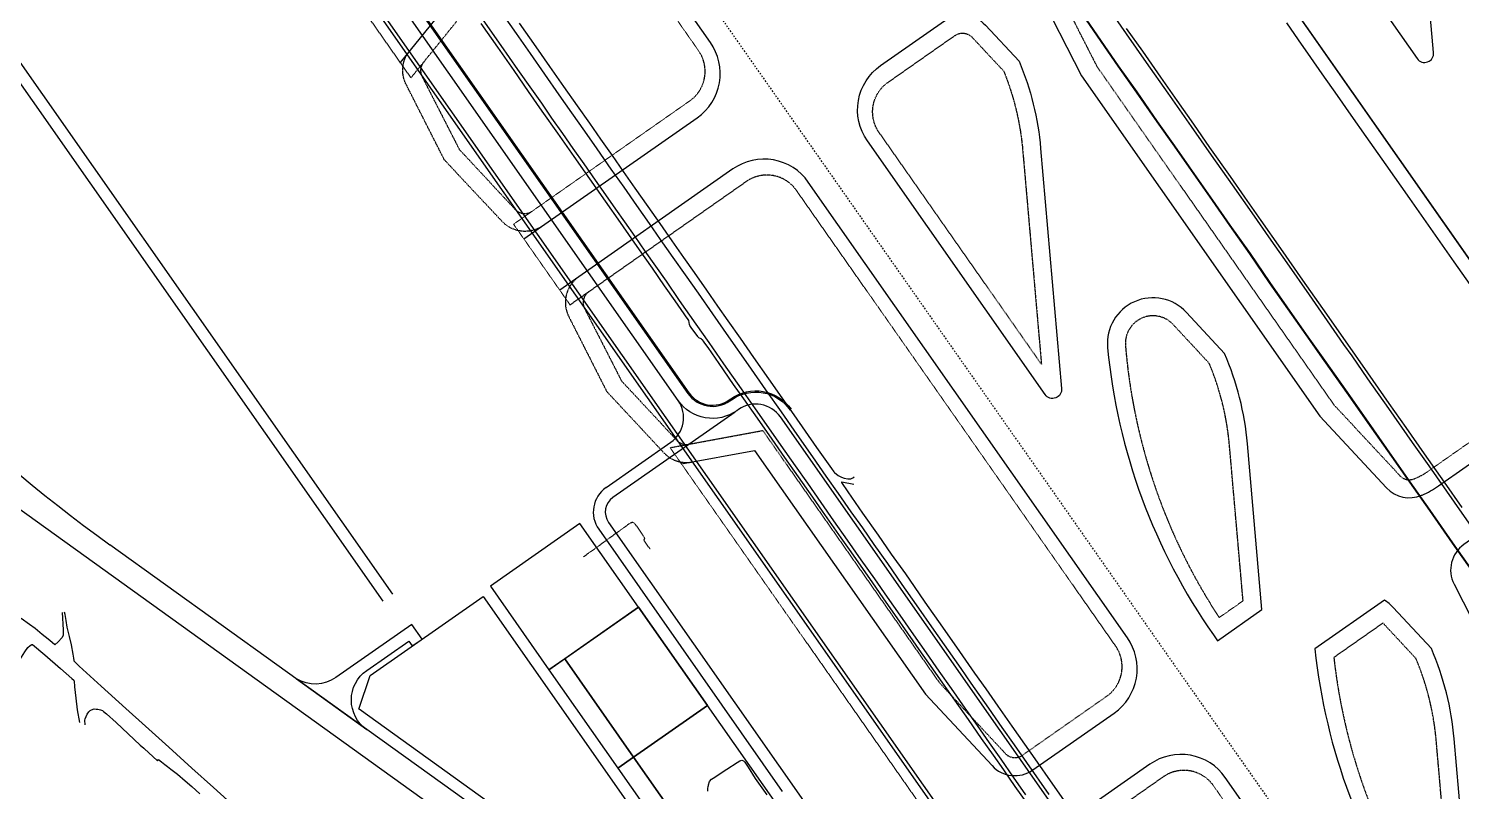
# Model space of a CAD drawing. Header units: millimetres. Extents: x 152904052 to 153933663, y 538271515 to 539240469.
# Drawn here: x 153529410 to 153541333, y 539098626 to 539104976 of the extents above; entities that cross this region are included whole.
import ezdxf

# ---------------------------------------------------------------- set-up
doc = ezdxf.new("R2010")
doc.units = ezdxf.units.MM
doc.linetypes.add('HIDDEN', pattern=[5.08, 2.54, -2.54])
doc.layers.add('BORD', color=7, linetype='Continuous')

msp = doc.modelspace()

# ---------------------------------------------------------------- linework, layer by layer
at = {"layer": 'BORD', "color": 8, "linetype": 'HIDDEN', "ltscale": 5}
msp.add_line((153516059.1, 539132362.1), (153567681, 539058638.4), dxfattribs=at)
at = {"layer": 'BORD', "color": 133, "linetype": 'HIDDEN'}
for p, q in [((153533445.6, 539103347.3), (153533915.9, 539102675.6)), ((153534748.3, 539101486.8), (153537300, 539097842.6))]:
    msp.add_line(p, q, dxfattribs=at)
at = {"layer": 'BORD', "color": 137, "ltscale": 3}
msp.add_line((153531937.9, 539099347.4), (153530086.4, 539100678.5), dxfattribs=at)
at = {"layer": 'BORD', "color": 137, "ltscale": 3, "flags": 128}
msp.add_lwpolyline([(153521275.5, 539119479.1, 0.4142136), (153520222, 539113504.3), (153527049.4, 539103753.5, 0.0843538), (153530086.4, 539100678.5)], format="xyb", dxfattribs=at)
at = {"layer": 'BORD', "color": 133, "linetype": 'Continuous'}
for points in [[(153537477.2, 539097415, 0.415329), (153537523.2, 539097673), (153525052.7, 539115482.7, -0.1989124), (153524984, 539115792.8), (153525086.7, 539116375.3, 0.198702), (153525023.1, 539116662.7)], [(153537510.6, 539097368.4, 0.4142865), (153537563.5, 539097667.8), (153525077.3, 539115499.9, -0.1989124), (153525013.5, 539115787.6), (153525115.5, 539116365.6, 0.1995119), (153525046.2, 539116676.5)]]:
    msp.add_lwpolyline(points, format="xyb", dxfattribs=at)
at = {"layer": 'BORD', "color": 133}
for points in [[(153535665.8, 539101743.4, 0.4142136), (153535317.7, 539101804.8), (153535302.7, 539101794.3, -0.4142136), (153534815.3, 539101880.3), (153525243.4, 539115550.4, -0.0132633), (153525233.1, 539115565.9, -0.0132633)], [(153532100.4, 539105949.3), (153534905.4, 539101943.4, 0.4142136), (153535239.7, 539101884.4), (153535254.6, 539101894.9, -0.4142136), (153535756, 539101806.5)], [(153532119.8, 539105904.3), (153534897.2, 539101937.6, 0.4142136), (153535245.4, 539101876.2), (153535260.3, 539101886.7, -0.4142136), (153535747.8, 539101800.7)]]:
    msp.add_lwpolyline(points, format="xyb", dxfattribs=at)
for points in [[(153532359.2, 539100208.9), (153522622.8, 539114114)], [(153532441.1, 539100266.3), (153522876.8, 539113925.6)], [(153534273, 539101073.8), (153535288.7, 539101785)], [(153538706.5, 539097400.8), (153535665.8, 539101743.4)], [(153534215.7, 539101155.7), (153534753.7, 539101532.4)], [(153534236.2, 539100864.9), (153536701.4, 539097344.1)], [(153534154.3, 539100807.5), (153535681.7, 539098626.1)], [(153533814.5, 539098120.1), (153532160.3, 539099309.3), (153532157.1, 539099311.6), (153532252.2, 539099591.3), (153533191.7, 539100249.1)], [(153533191.7, 539100249.1), (153534781.9, 539097978.2)], [(153534485.6, 539100159.9), (153535059.2, 539099340.8)]]:
    msp.add_lwpolyline(points, dxfattribs=at)
at = {"layer": 'BORD', "color": 133, "linetype": 'HIDDEN', "flags": 128}
for points in [[(153533445.6, 539103347.3), (153534911.9, 539104374, 0.4142136), (153534985.5, 539104791.8), (153534188.3, 539105930.4, 0.4985816), (153533709.4, 539105947.1), (153532591.7, 539104566.8), (153532102.4, 539105265.6), (153533328.4, 539106779.6, 0.3345953), (153533341, 539107140.5), (153532071.8, 539108953.1, 0.4142136), (153531654, 539109026.8), (153530187.7, 539108000.1)], [(153539286.7, 539106076.2), (153539188.4, 539106007.3, 0.4142136), (153538770.6, 539106081), (153537979.8, 539105527.3), (153537954.5, 539105500.9, 0.3196509), (153537935.9, 539105374.7), (153538301.2, 539104659.2), (153540272.8, 539101843.6), (153540820.1, 539101255.5, 0.3149033), (153540943.4, 539101229.1), (153540948.4, 539101231.3, 0.0530039), (153541057.6, 539101291.6), (153541774.3, 539101793.4, 0.4142835), (153541847.9, 539102211.3)], [(153537524.4, 539104621.7, -0.0745749), (153537682.6, 539103964.1), (153537838.5, 539102181.8), (153536488.1, 539104110.4, -0.4142136), (153536561.8, 539104528.3), (153537118.8, 539104918.3, -0.3741522), (153537262.4, 539104903.1), (153537524.4, 539104621.7)], [(153533689.4, 539103334.9, -0.3732378), (153533350.5, 539103370.2), (153532869.8, 539103883.4), (153532551.6, 539104511.4, -0.2955961), (153532581.4, 539104792.5)], [(153532696.5, 539104696.3, 0.2964688), (153532684, 539104577), (153532994.4, 539103969.4), (153533457.5, 539103471.8, 0.3741522), (153533601.1, 539103456.6)], [(153534748.3, 539101486.8), (153535519.5, 539101629.8), (153536989.7, 539099530.2), (153537537, 539098942.2, 0.3741522), (153537680.6, 539098927), (153538382, 539099418.1, 0.4142136), (153538455.7, 539099836), (153535800, 539103628.6, 0.4142136), (153535382.2, 539103702.3), (153533915.9, 539102675.6)], [(153533987.7, 539102909, 0.3732378), (153533904.9, 539102578.5), (153534220.6, 539101955.3), (153534694, 539101446.8, 0.256558), (153534931.7, 539101368.2)], [(153534071.5, 539102784.9, 0.3741522), (153534036.6, 539102644.8), (153534343.9, 539102043), (153534803.8, 539101548.9, 0.256558), (153534904.3, 539101515.7, 0.256558)], [(153538543.3, 539102274.5, 0.122076), (153539317.6, 539100073.2), (153539516.6, 539100212.6), (153539403.3, 539101506.6, 0.077561), (153539234.8, 539102189.3), (153538935.7, 539102511.5, 0.7140883), (153538538, 539102335), (153538543.3, 539102274.5)], [(153540955.5, 539099731.8), (153540681.4, 539100027.1), (153540272, 539099740.5, 0.1255803), (153541119.1, 539097496.6), (153541280, 539097266.9), (153541124.1, 539099049.2, 0.077561), (153540955.5, 539099731.8)], [(153553087.6, 539078939.4), (153539270.2, 539098672.8, 0.4142136), (153538852.3, 539098746.4), (153537386.1, 539097719.7)]]:
    msp.add_lwpolyline(points, format="xyb", dxfattribs=at)
at = {"layer": 'BORD', "color": 137, "flags": 128}
for points in [[(153536159.9, 539108153.3), (153536135.3, 539108136.1), (153536099.8, 539108099.1, 0.3196509), (153536055.7, 539107800.8), (153536425.8, 539107076), (153536692.6, 539106695.1), (153537247, 539106099.5, 0.3196509), (153537542.4, 539106038.8), (153537589.3, 539106059.5), (153538367.5, 539106604.4, 0.4142127), (153538478, 539107231.2), (153539286.7, 539106076.2, 0.4142136), (153538660, 539106186.7), (153537881.8, 539105641.8), (153537846.3, 539105604.8, 0.3196509), (153537802.3, 539105306.4), (153538172.4, 539104581.7), (153540155.9, 539101749), (153540710.3, 539101153.3, 0.3149033), (153541001.6, 539101090.9), (153541006.7, 539101093.1, 0.0530039), (153541143.6, 539101168.7), (153541834.8, 539101652.7, 0.414251), (153541944, 539102279.7)], [(153533531.6, 539103224.4), (153534973.3, 539104233.9, 0.4142136), (153535083.8, 539104860.7), (153534291.5, 539105992.2, 0.4985816), (153533573.2, 539106017.3), (153532502.2, 539104694.6)], [(153537652.7, 539104704, -0.0774798), (153537832, 539103977.2), (153538006.8, 539101979.5, -0.767327), (153537868.8, 539101929.3), (153536389.8, 539104041.6, -0.4142136), (153536500.3, 539104668.3), (153537032.8, 539105041.2, -0.3741522), (153537372.2, 539105005.3), (153537652.7, 539104704)], [(153534842.9, 539101351.8), (153535452, 539101464.7), (153536872.8, 539099435.6), (153537427.2, 539098840, 0.3741522), (153537766.6, 539098804.1), (153538443.5, 539099278.1, 0.4142136), (153538554, 539099904.8), (153535898.3, 539103697.5, 0.4142136), (153535271.6, 539103808), (153533829.9, 539102798.5)], [(153539303.9, 539099880.5), (153539673.5, 539100139.4), (153539552.8, 539101519.7, 0.0803592), (153539362.5, 539102272.1), (153539045.7, 539102613.5, 0.7140883), (153538388.6, 539102322), (153538388.8, 539102319.1, 0.129566), (153539270.3, 539099927.8), (153539303.6, 539099880.3)], [(153542759.4, 539101114.8, 0.4148433), (153542132.1, 539101226.1), (153541354.8, 539100681.8, 0.3741522), (153541272.4, 539100350.6), (153541642.5, 539099625.9), (153543632.8, 539096783.4), (153544187.3, 539096187.7, 0.3196509), (153544482.7, 539096127.1), (153544529.6, 539096147.8), (153545307.8, 539096692.7, 0.4142136), (153545418.3, 539097319.4), (153546227, 539096164.4, 0.4142136), (153545600.3, 539096274.9), (153544822.1, 539095730), (153544786.6, 539095693.1, 0.3196509), (153544742.5, 539095394.7), (153545112.7, 539094670), (153547825.7, 539090795.4), (153548380.1, 539090199.7, 0.3741522), (153548719.5, 539090163.9), (153549496.2, 539090707.7, 0.4140507), (153549606.8, 539091334.2)], [(153540114.4, 539099813.3, 0.127097), (153540991, 539097470.4), (153541310.3, 539097014.4, 0.767327), (153541448.3, 539097064.6), (153541273.5, 539099062.2, 0.0803592), (153541083.3, 539099814.7), (153540766.4, 539100156, 0.063766), (153540692.3, 539100217.9), (153540114.4, 539099813.3)], [(153553185.9, 539079008.2), (153539368.5, 539098741.6, 0.4142136), (153538741.7, 539098852.1), (153537300, 539097842.6)]]:
    msp.add_lwpolyline(points, format="xyb", dxfattribs=at)
at = {"layer": 'BORD', "color": 137}
msp.add_lwpolyline([(153540817.7, 539107330.7), (153540762.8, 539107390, 0.3749329), (153540429.4, 539107425.6), (153539888.7, 539107047, 0.4142136), (153539778.2, 539106420.3), (153540964.4, 539104726.3, 0.767327), (153541102.4, 539104776.5), (153540924.1, 539106814.2, 0.0580184)], format="xyb", close=True, dxfattribs=at)
for points in [[(153541948.1, 539102275.3), (153539286.7, 539106076.2)], [(153539288.1, 539106074.2), (153541948.1, 539102275.3)]]:
    msp.add_lwpolyline(points, dxfattribs=at)
at = {"layer": 'BORD', "color": 133, "ltscale": 10, "flags": 128}
for points in [[(153541433.3, 539100444.4), (153541259.2, 539100692.7), (153541069.6, 539100963), (153540903.4, 539101199.7), (153540753.7, 539101412.8), (153540555.3, 539101696.4), (153540380.5, 539101947.8), (153540192.2, 539102214), (153540040.5, 539102427.1), (153539737.6, 539102859.5), (153539573.2, 539103099.9), (153539405.2, 539103335.6), (153539261.5, 539103544.3), (153539067.4, 539103821.7), (153538945.2, 539103996.4), (153538800.8, 539104200.7), (153538630.5, 539104446), (153538476.2, 539104663.9), (153538304.9, 539104913.5), (153538109.6, 539105196.7)], [(153541437.3, 539100447.1), (153541263.2, 539100695.5), (153541073.6, 539100965.8), (153540907.6, 539101202.2), (153540757.6, 539101415.6), (153540559.3, 539101699.2), (153540384.5, 539101950.6), (153540196.2, 539102216.8), (153540044.5, 539102429.9), (153539741.6, 539102862.3), (153539577.1, 539103102.7), (153539409.2, 539103338.4), (153539265.5, 539103547.1), (153539071.3, 539103824.5), (153538949.2, 539103999.1), (153538804.7, 539104203.5), (153538634.4, 539104448.8), (153538480.2, 539104666.7), (153538308.9, 539104916.2), (153538113.6, 539105199.4)], [(153538385.3, 539105158.6), (153538543.5, 539104931.8), (153538710.6, 539104692.5), (153538891.4, 539104437.2), (153539084.8, 539104160.2), (153539251.7, 539103922.5), (153539425.6, 539103674.4), (153539588.3, 539103441.9), (153539747.2, 539103214.7), (153539880.2, 539103024.8), (153540065.6, 539102759.6), (153540217.3, 539102542.6), (153540353.3, 539102347.3), (153540420.8, 539102250.6), (153540553, 539102061.2), (153540726.8, 539101812.8), (153540923.1, 539101531.6), (153541061.5, 539101334.8), (153541274.3, 539101032.6), (153541473.7, 539100746.8)], [(153537718.5, 539098529), (153537620.9, 539098667.3), (153537525.3, 539098803.9), (153537438.4, 539098926.7), (153537340.1, 539099066.3), (153537231.6, 539099223.1), (153537118.7, 539099384.2), (153537017.9, 539099527.2), (153536914.2, 539099674.7), (153536841.3, 539099779.4), (153536727, 539099942.5), (153536618.1, 539100098.5), (153536526.8, 539100229.6), (153536429.3, 539100369.4), (153536337.6, 539100500.2), (153536255.1, 539100618.8), (153536173, 539100735.7), (153536094.6, 539100846.7), (153536016.2, 539100958.9), (153535935.1, 539101075.5), (153535816.5, 539101245.6), (153535702.4, 539101405.9), (153535596.6, 539101556.9), (153535474.7, 539101733.1), (153535362.2, 539101893.3), (153535277, 539102014.4), (153535156.5, 539102188.1), (153535064.4, 539102320), (153535038.4, 539102356.2), (153535026.6, 539102372.8), (153535017.6, 539102385.5), (153535013.6, 539102388.9), (153535011.3, 539102390.2), (153535007.9, 539102392.6), (153534986.2, 539102402.7), (153534984.3, 539102404.3), (153534981.4, 539102406.8), (153534978.2, 539102411.4), (153534923.5, 539102488.3), (153534913.7, 539102502.9), (153534910.3, 539102513.8), (153534908.2, 539102530.6), (153534903.6, 539102545.3), (153534893.5, 539102561.3), (153534882.6, 539102576.9), (153534866.3, 539102601.2), (153534791.1, 539102708.7), (153534702.9, 539102835), (153534600.5, 539102981.6), (153534493.3, 539103135.2), (153534431.2, 539103224.8), (153534335.9, 539103362.2), (153534211, 539103539.3), (153534081.4, 539103725.5), (153533950.5, 539103910.5), (153533814.1, 539104104.8), (153533684.2, 539104289.9), (153533569.7, 539104453.4), (153533449.9, 539104626.3), (153533313.4, 539104822), (153533175.7, 539105017.4)], [(153533191, 539105047.7), (153533338.5, 539104836.3), (153533478.8, 539104635.9), (153533593.7, 539104471.9), (153533676.9, 539104354.2), (153533762.6, 539104230.9), (153533852.3, 539104103), (153533939.6, 539103978.7), (153534029.5, 539103849.6), (153534124.4, 539103715.5), (153534210, 539103591.6), (153534293.1, 539103473.3), (153534368.4, 539103366.4), (153534453.6, 539103245.8), (153534538.4, 539103123.7), (153534626.3, 539102998), (153534714.8, 539102872), (153534824.2, 539102713.6), (153534962.6, 539102514.9), (153535070.2, 539102363.5), (153535193.2, 539102186), (153535340.7, 539101977.3), (153535457.5, 539101811), (153535567.6, 539101652.3), (153535670.8, 539101504.8), (153535789.1, 539101336.3), (153535891.2, 539101192.9), (153536002.5, 539101032.1), (153536108.9, 539100879.1), (153536222.9, 539100716.3), (153536336.2, 539100553.5), (153536448.3, 539100394.6), (153536554.2, 539100243.9), (153536659, 539100093.6), (153536774.5, 539099928.3), (153536878.9, 539099779.1), (153536985.8, 539099626.9), (153537086.9, 539099482.8), (153537201.5, 539099318.9), (153537302.5, 539099174.5), (153537404.3, 539099029.2), (153537499.8, 539098893.1), (153537603.7, 539098744.6), (153537706.2, 539098597.5)], [(153537903.6, 539098599), (153537716.9, 539098866.7), (153537613.6, 539099013.8), (153537512.3, 539099159), (153537401.6, 539099318.3), (153537254.8, 539099527.2), (153537170.1, 539099647.9), (153537064.3, 539099799.9), (153536946.3, 539099967.6), (153536798.1, 539100178.9), (153536680, 539100348.5), (153536559.5, 539100521.7), (153536447.2, 539100682.1), (153536350.9, 539100819.1), (153536255.4, 539100953.7), (153536148.8, 539101105.5), (153536047.9, 539101248.9), (153535935.3, 539101410.4), (153535804.8, 539101597.6), (153535674.1, 539101784.8), (153535546.1, 539101967.7), (153535399.8, 539102177.3), (153535237.1, 539102409.6), (153535104.5, 539102600.3), (153534983.8, 539102772.3), (153534876, 539102926.3), (153534774.2, 539103071.3), (153534669.5, 539103220.8), (153534577.5, 539103352.7), (153534471.7, 539103503.2), (153534365.5, 539103654.8), (153534258.9, 539103807), (153534140.8, 539103974.5), (153534037.4, 539104122.1), (153533931.2, 539104273.4), (153533826, 539104424.8), (153533706, 539104596.4), (153533586.4, 539104768.3), (153533469.5, 539104934.5), (153533364, 539105085.2)], [(153533493.1, 539105021.1), (153533630.4, 539104825.5), (153533745.5, 539104661.3), (153533862.1, 539104494.5), (153533974.9, 539104332.9), (153534076.8, 539104188.1), (153534169.5, 539104056), (153534265.4, 539103918.5), (153534357.3, 539103786.9), (153534454.2, 539103648.2), (153534562, 539103494.2), (153534661.6, 539103352.4), (153534763.1, 539103208.3), (153534860.7, 539103069.2), (153534947.3, 539102945.5), (153535050.6, 539102798.3), (153535143.7, 539102665.3), (153535228.4, 539102544.3), (153535330.5, 539102397.6), (153535442.4, 539102237.7), (153535568.1, 539102059.1), (153535677.2, 539101903.1), (153535776.8, 539101760.5), (153535872, 539101625.3), (153535967.7, 539101489.6), (153536090.3, 539101315.1), (153536111.8, 539101285.7), (153536117.8, 539101280.2), (153536146.6, 539101255.9), (153536175.5, 539101240.7), (153536197.6, 539101232.6), (153536228.4, 539101226.4), (153536251.5, 539101227), (153536269.9, 539101236.3), (153536276.6, 539101241.4), (153536279.1, 539101243.4)], [(153539876.9, 539105023), (153539976.1, 539104881.7), (153540078.1, 539104735.4), (153540172.6, 539104600.5), (153540300.2, 539104419.1), (153540413.3, 539104256.4), (153540538.7, 539104078.6)], [(153541338.5, 539100989.8), (153541192.1, 539101199), (153541025.4, 539101437.1), (153540872.5, 539101656), (153540732.7, 539101854.9), (153540555.5, 539102108.9), (153540370.3, 539102375.3), (153540179.5, 539102646.8), (153540015.2, 539102882.1), (153539831.1, 539103144.8), (153539668, 539103377.8), (153539530.9, 539103573.3), (153539411.4, 539103743.8), (153539240.7, 539103987.3), (153539106, 539104179.9), (153538967.9, 539104377.7), (153538831.5, 539104572), (153538681.1, 539104786.8), (153538546.9, 539104977.7)], [(153540538.7, 539104078.6), (153540705.9, 539103841.9), (153540901.5, 539103562.3), (153541077.6, 539103310.9), (153541271, 539103034.7), (153541436.7, 539102799.3), (153541616.4, 539102540.8), (153541800.6, 539102278.8), (153541968.2, 539102039.5), (153542102.8, 539101848), (153542306.3, 539101556.9), (153542499.3, 539101281), (153542653.9, 539101059.8), (153542843.3, 539100789.3), (153543038.3, 539100511.1), (153543226.4, 539100243.2), (153543421, 539099965), (153543532.6, 539099805.3)], [(153536276.9, 539101181.2), (153536178.1, 539101199.6), (153536176.3, 539101199.5), (153536175.3, 539101199.1), (153536174.1, 539101198.2), (153536173.4, 539101197.4), (153536173.5, 539101196.5), (153536227.3, 539101118.5), (153536350.3, 539100942.7), (153536479.5, 539100757.8), (153536588.9, 539100601.2), (153536708.4, 539100436.1), (153536779.2, 539100332.4), (153536869.4, 539100201.9), (153537015.2, 539099992.1), (153537156.3, 539099790.6), (153537282.4, 539099611.1), (153537376, 539099478.8), (153537476.6, 539099335.2), (153537592.5, 539099169.3), (153537696.8, 539099020.1), (153537801.9, 539098870), (153537910.4, 539098714.6), (153538040.7, 539098526.9)], [(153535062.5, 539098628.7), (153535063.5, 539098649.3), (153535065, 539098665.8), (153535066.6, 539098675.4), (153535068.1, 539098680.9), (153535067.8, 539098679.7), (153535077.5, 539098707.1), (153535092.7, 539098727.3), (153535107.4, 539098737.2), (153535220.2, 539098810.8), (153535305.5, 539098866.8), (153535329.8, 539098881.3), (153535345.3, 539098885), (153535360.5, 539098880.9), (153535371.5, 539098868.1), (153535396.8, 539098826.1), (153535455.5, 539098731.9), (153535552.2, 539098597.9)]]:
    msp.add_lwpolyline(points, dxfattribs=at)
at = {"layer": 'BORD', "color": 137, "ltscale": 10, "flags": 128}
for points in [[(153533634, 539097881.7), (153528513.4, 539101563)], [(153533750.8, 539098044.1), (153531937.9, 539099347.4)]]:
    msp.add_lwpolyline(points, dxfattribs=at)
at = {"layer": 'BORD', "color": 133}
for points in [[(153534485.6, 539100159.9), (153533998.1, 539100856.2), (153533252.7, 539100334.2), (153533740.2, 539099638)], [(153534444.9, 539098910.6), (153535059.2, 539099340.8), (153534485.6, 539100159.9), (153533871.3, 539099729.7)], [(153534313.8, 539098818.8), (153534444.9, 539098910.6), (153533871.3, 539099729.7), (153533740.2, 539099638)], [(153535018.4, 539098091.4), (153535632.8, 539098521.6), (153535059.2, 539099340.8), (153534444.9, 539098910.6)], [(153534887.4, 539097999.7), (153535018.4, 539098091.4), (153534444.9, 539098910.6), (153534313.8, 539098818.8)]]:
    msp.add_lwpolyline(points, close=True, dxfattribs=at)
at = {"layer": 'BORD', "color": 133, "linetype": 'HIDDEN', "flags": 128}
msp.add_lwpolyline([(153534581.7, 539100643.8), (153534532.1, 539100712.7), (153534531.4, 539100716.1), (153534532.4, 539100719.8), (153534533.8, 539100722.5), (153534536.1, 539100726.8), (153534536.8, 539100729), (153534536.9, 539100731), (153534536.6, 539100734.5), (153534531.7, 539100743.8), (153534478.8, 539100822.5), (153534458.2, 539100851.7), (153534446.8, 539100861.2), (153534443.4, 539100863.5), (153534438.6, 539100865.6), (153534434.3, 539100865.5), (153534431.1, 539100864.2), (153534427.6, 539100862.6), (153534415.1, 539100856.8), (153534408.4, 539100852.9), (153534402.3, 539100849), (153534340.1, 539100804), (153534244.2, 539100734.9), (153534147.8, 539100664), (153534028.1, 539100578.5)], dxfattribs=at)
at = {"layer": 'BORD', "color": 137, "ltscale": 20}
for points in [[(153529688.7, 539100113.7), (153529698.5, 539099971.6), (153529698.6, 539099923.1), (153529687.6, 539099904.9), (153529657.2, 539099870.7), (153529629.4, 539099845.8), (153529605, 539099865.4), (153529572.8, 539099892.5), (153529522.5, 539099933), (153529465.3, 539099980.6), (153529418.3, 539100015.5), (153529346.8, 539100064.3)], [(153531122.3, 539098501.3), (153530949, 539098657.6), (153530769.3, 539098819.6), (153530576.5, 539098994.1), (153530383.5, 539099167.8), (153530218.9, 539099316.5), (153530013.6, 539099502.8), (153529830.9, 539099669.4), (153529796.1, 539099702.5), (153529790.2, 539099711.1), (153529788, 539099715.9), (153529787.3, 539099734.2), (153529781.8, 539099767.6), (153529766.8, 539099846.5), (153529749.3, 539099914), (153529731.8, 539099991.7), (153529722.1, 539100047.7), (153529712.8, 539100099.6), (153529709.2, 539100118.7)], [(153529268.8, 539099617.5), (153529336.1, 539099719.7), (153529378.7, 539099786.3), (153529403.8, 539099822.3), (153529424.2, 539099840.5), (153529437.4, 539099849.4), (153529441.4, 539099848.6), (153529546.2, 539099761.5), (153529676, 539099649.1), (153529769.9, 539099565), (153529785, 539099553), (153529788.1, 539099545.5), (153529790.7, 539099495.3), (153529803.4, 539099402.8), (153529814.8, 539099304.5), (153529832.1, 539099200.3)], [(153529881.9, 539099180.5), (153529878.8, 539099219.2), (153529881.5, 539099231.2), (153529898.5, 539099269), (153529910.5, 539099288.1), (153529922.2, 539099298.1), (153529931.9, 539099303.9), (153529955.3, 539099312.2), (153529972.6, 539099311.6), (153529986.3, 539099310.7), (153530007, 539099305.2), (153530023.9, 539099299.4), (153530034.4, 539099291.9), (153530058.3, 539099271.3), (153530137.8, 539099198.5), (153530239.1, 539099104), (153530339, 539099011.7), (153530368.1, 539098985.1), (153530370.9, 539098982.4), (153530481.9, 539098880.1), (153530491.6, 539098891.6), (153530516.4, 539098871.2), (153530542.8, 539098849.4), (153530564.8, 539098833.9), (153530594.3, 539098811.8), (153530648, 539098769.1), (153530714.1, 539098713.6), (153530768.1, 539098665.7), (153530835.4, 539098605.7)]]:
    msp.add_lwpolyline(points, dxfattribs=at)
at = {"layer": 'BORD', "color": 133}
msp.add_lwpolyline([(153531639.7, 539099561.8), (153532223.8, 539099140.6, -0.5208861), (153532223.5, 539099632.2), (153532573.5, 539099877.2), (153532602.1, 539099836.3), (153532684, 539099893.6), (153532598, 539100016.5), (153531965.5, 539099573.6, -0.2953822)], format="xyb", close=True, dxfattribs=at)
for centre, radius, start, end in [((153534610.3, 539101737.2), 250, 305.00001, 34.99999), ((153534359, 539100950.9), 250, 125.00001, 214.99999), ((153534359, 539100950.9), 150, 125.00001, 214.99999)]:
    msp.add_arc(centre, radius, start, end, dxfattribs=at)

doc.saveas('drawing.dxf')
